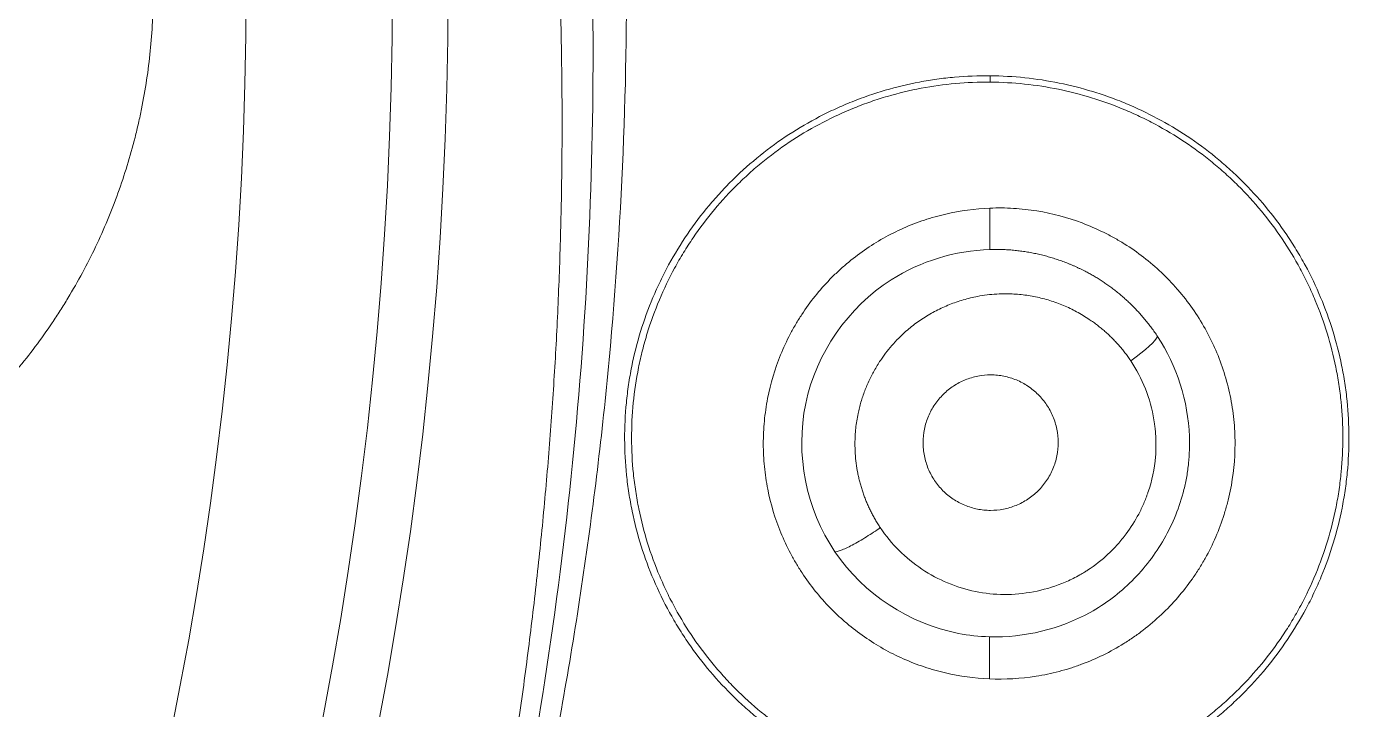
# Model space of a CAD drawing. Extents: x 541 to 1062, y 0 to 382.
# Drawn here: x 919.05 to 928.05, y 271.21 to 275.82 of the extents above; entities that cross this region are included whole.
import ezdxf

# ---------------------------------------------------------------- set-up
doc = ezdxf.new("R2010")
doc.units = 0
doc.header["$LTSCALE"] = 10
doc.header["$MEASUREMENT"] = 0
doc.layers.add('1', color=7, linetype='CONTINUOUS')

msp = doc.modelspace()

# ---------------------------------------------------------------- linework, layer by layer
at = {"layer": '1', "color": 7, "linetype": 'Continuous', "lineweight": 13}
for p, q in [((925.5467, 275.4871), (925.5467, 275.4442)), ((925.5449, 274.3149), (925.5452, 274.5939)), ((925.5422, 271.7004), (925.5419, 271.4164))]:
    msp.add_line(p, q, dxfattribs=at)
at = {"layer": '1', "color": 7, "linetype": 'Continuous', "lineweight": 18}
for radius, start, end in [(45.3527, 272.37375, 90), (41.78, 282.53337, 97.46663), (41.2, 272.64772, 90)]:
    msp.add_arc((895.7003, 276.0745), radius, start, end, dxfattribs=at)
at = {"layer": '1', "color": 7, "linetype": 'Continuous', "lineweight": 13}
for radius, start, end in [(26.1892, 270, 90), (24.8272, 180, 0), (25.8133, 270, 0)]:
    msp.add_arc((895.7003, 276.0745), radius, start, end, dxfattribs=at)
msp.add_ellipse((926.4269, 273.5697), major_axis=(-0.2494, -0.1667), ratio=0.144323, start_param=1.751038, end_param=2.964954, dxfattribs=at)
at = {"layer": '1', "color": 7, "linetype": 'Continuous', "lineweight": 18}
msp.add_rational_spline([(928.1535, 243.6212), (962.1214, 277.5891), (943.7381, 321.9703), (895.7003, 321.9703)], [1, 0.588455621576, 0.588455621576, 1], degree=3, dxfattribs=at)
at = {"layer": '1', "color": 7, "linetype": 'Continuous', "lineweight": 13}
for points, knots in [([(920.3233, 288.0853), (920.4342, 287.8624), (920.5427, 287.6383), (920.753, 287.1871), (920.8547, 286.96), (921.1479, 286.2732), (921.3278, 285.8085), (921.6609, 284.8694), (921.8141, 284.395), (922.0965, 283.4393), (922.2258, 282.9582), (922.4582, 281.9895), (922.5613, 281.502), (922.7404, 280.5221), (922.8164, 280.0296), (923.0036, 278.5471), (923.0741, 277.5518), (923.0986, 276.0576), (923.0931, 275.5594), (923.0551, 274.5639), (923.0225, 274.0668), (922.9302, 273.075), (922.8705, 272.5803), (922.7249, 271.5949), (922.6389, 271.104), (922.4409, 270.1276), (922.3288, 269.6421), (922.1405, 268.9191), (922.0744, 268.679), (921.9349, 268.2009), (921.8615, 267.963), (921.7073, 267.4894), (921.6266, 267.2538), (921.4585, 266.7851), (921.371, 266.5519), (921.19, 266.088), (921.0966, 265.8571), (920.9078, 265.3963), (920.8122, 265.1664), (920.7158, 264.9368)], [0, 0, 0, 0, 0.03125, 0.03125, 0.0625, 0.0625, 0.125, 0.125, 0.1875, 0.1875, 0.25, 0.25, 0.3125, 0.3125, 0.375, 0.375, 0.5, 0.5, 0.5625, 0.5625, 0.625, 0.625, 0.6875, 0.6875, 0.75, 0.75, 0.8125, 0.8125, 0.84375, 0.84375, 0.875, 0.875, 0.90625, 0.90625, 0.9375, 0.9375, 0.96875, 0.96875, 1, 1, 1, 1]), ([(938.0654, 276.0745), (938.0654, 273.3017), (937.7923, 270.529), (936.7104, 265.0899), (935.9017, 262.4238), (933.7795, 257.3003), (932.4661, 254.8431), (929.3851, 250.2322), (927.6176, 248.0784), (923.6963, 244.1571), (921.5426, 242.3896), (916.9316, 239.3086), (914.4744, 237.9953), (909.351, 235.8731), (906.6848, 235.0643), (901.8662, 234.1058), (899.7354, 233.8478), (897.5973, 233.7519)], [0, 0, 0, 0, 0.128669, 0.128669, 0.257338, 0.257338, 0.386007, 0.386007, 0.514676, 0.514676, 0.643345, 0.643345, 0.772014, 0.772014, 0.900684, 0.900684, 1, 1, 1, 1]), ([(925.5452, 274.3142), (925.3111, 274.3067), (925.0788, 274.2371), (924.5897, 273.9247), (924.374, 273.6161), (924.2316, 272.9329), (924.3044, 272.5641), (924.5, 272.275)], [0, 0, 0, 0, 0.256657, 0.256657, 0.628329, 0.628329, 1, 1, 1, 1]), ([(925.545, 274.3149), (925.5513, 274.3151), (925.5639, 274.3154), (925.5828, 274.3155), (925.6017, 274.3153), (925.6206, 274.3149), (925.6395, 274.3142), (925.6584, 274.3133), (925.6773, 274.312), (925.6961, 274.3105), (925.715, 274.3088), (925.7338, 274.3067), (925.7527, 274.3044), (925.7714, 274.3018), (925.7902, 274.2989), (925.8089, 274.2958), (925.8276, 274.2924), (925.8463, 274.2887), (925.8649, 274.2847), (925.8834, 274.2805), (925.9019, 274.276), (925.9203, 274.2712), (925.9387, 274.2662), (925.957, 274.2609), (925.9752, 274.2553), (925.9934, 274.2495), (926.0115, 274.2434), (926.0295, 274.2371), (926.0474, 274.2305), (926.0652, 274.2236), (926.083, 274.2164), (926.1006, 274.209), (926.1181, 274.2014), (926.1356, 274.1935), (926.1529, 274.1853), (926.1701, 274.1769), (926.1907, 274.1664), (926.2146, 274.1537), (926.2417, 274.1385), (926.2687, 274.1224), (926.2955, 274.1055), (926.3221, 274.0879), (926.3484, 274.0695), (926.3745, 274.0502), (926.4003, 274.0302), (926.4258, 274.0093), (926.4509, 273.9877), (926.4757, 273.9652), (926.5001, 273.942), (926.524, 273.9179), (926.5475, 273.8931), (926.5704, 273.8674), (926.5929, 273.841), (926.6148, 273.8138), (926.6361, 273.7858), (926.6568, 273.757), (926.6701, 273.7373), (926.6767, 273.7275)], [0, 0, 0, 0, 0.0142, 0.028406, 0.042619, 0.056839, 0.071065, 0.085299, 0.099539, 0.113786, 0.12804, 0.1423, 0.156568, 0.170842, 0.185123, 0.199411, 0.213706, 0.228008, 0.242317, 0.256633, 0.270955, 0.285285, 0.299622, 0.313965, 0.328316, 0.342673, 0.357038, 0.371409, 0.385788, 0.400174, 0.414566, 0.428966, 0.443373, 0.457787, 0.472208, 0.486636, 0.501072, 0.524338, 0.547779, 0.571396, 0.595189, 0.619158, 0.643303, 0.667625, 0.692124, 0.7168, 0.741653, 0.766685, 0.791894, 0.817281, 0.842847, 0.868592, 0.894515, 0.920617, 0.946899, 0.97336, 1, 1, 1, 1]), ([(925.5422, 271.7009), (925.7779, 271.6942), (926.0156, 271.7513), (926.2735, 271.8942), (926.3231, 271.9264), (926.4175, 271.9976), (926.5518, 272.1144), (926.7346, 272.3531), (926.8259, 272.5774), (926.8622, 272.7237), (926.8684, 272.7533), (926.8787, 272.8128), (926.8909, 272.9024), (926.9011, 273.2333), (926.8082, 273.5283), (926.6767, 273.7275)], [0, 0, 0, 0, 0.25, 0.25, 0.3125, 0.3125, 0.375, 0.5, 0.625, 0.625, 0.65625, 0.65625, 0.6875, 0.75, 1, 1, 1, 1]), ([(924.8059, 272.4373), (924.7917, 272.4274), (924.7767, 272.4171), (924.7454, 272.3963), (924.7292, 272.3858), (924.6965, 272.3654), (924.68, 272.3554), (924.6477, 272.3366), (924.6319, 272.3278), (924.6021, 272.312), (924.5881, 272.305), (924.5626, 272.2932), (924.5512, 272.2883), (924.5314, 272.2809), (924.523, 272.2783), (924.5092, 272.2752), (924.5039, 272.2747), (924.4999, 272.275)], [0, 0, 0, 0, 0.125, 0.125, 0.25, 0.25, 0.375, 0.375, 0.5, 0.5, 0.625, 0.625, 0.75, 0.75, 0.875, 0.875, 1, 1, 1, 1]), ([(924.5, 272.275), (924.6956, 271.986), (925.0014, 271.7889), (925.402, 271.7106), (925.472, 271.7029), (925.5422, 271.7009)], [0, 0, 0, 0, 0.827982, 0.827982, 1, 1, 1, 1])]:
    msp.add_open_spline(points, degree=3, knots=knots, dxfattribs=at)
at = {"layer": '1', "color": 7, "linetype": 'Continuous', "lineweight": 18}
for points, knots in [([(920.7158, 264.9368), (921.0492, 265.8576), (921.4272, 266.7694), (921.9968, 268.6558), (922.2246, 269.6158), (922.7625, 272.5258), (922.9156, 274.5087), (922.7332, 280.4324), (921.7496, 284.3726), (919.98, 287.9336)], [0, 0, 0, 0, 0.125, 0.125, 0.25, 0.25, 0.5, 0.5, 1, 1, 1, 1]), ([(920.7158, 264.9368), (920.7201, 264.952), (920.7288, 264.9826), (920.7423, 265.0288), (920.7561, 265.0757), (920.7704, 265.1234), (920.7851, 265.1718), (920.8003, 265.2208), (920.8159, 265.2706), (920.832, 265.3211), (920.8485, 265.3723), (920.8654, 265.4243), (920.8827, 265.4769), (920.9006, 265.5303), (920.9188, 265.5844), (920.9463, 265.665), (920.9866, 265.781), (921.0433, 265.9409), (921.1104, 266.1279), (921.177, 266.3114), (921.2374, 266.4779), (921.2864, 266.614), (921.3303, 266.7364), (921.3689, 266.8453), (921.4024, 266.9406), (921.4403, 267.0502), (921.4831, 267.1768), (921.531, 267.3232), (921.5754, 267.4636), (921.6163, 267.5981), (921.6495, 267.713), (921.6768, 267.8103), (921.6994, 267.8919), (921.7217, 267.974), (921.7438, 268.0564), (921.7657, 268.1392), (921.7873, 268.2224), (921.8087, 268.3059), (921.8299, 268.3898), (921.8509, 268.474), (921.8716, 268.5586), (921.8921, 268.6436), (921.9123, 268.7289), (921.9323, 268.8146), (921.9521, 268.9007), (921.9716, 268.9871), (921.991, 269.0739), (922.01, 269.1611), (922.0289, 269.2486), (922.0475, 269.3365), (922.0659, 269.4248), (922.0841, 269.5134), (922.102, 269.6024), (922.1197, 269.6917), (922.1372, 269.7814), (922.1544, 269.8715), (922.1714, 269.9619), (922.1882, 270.0527), (922.2048, 270.1439), (922.2211, 270.2354), (922.2372, 270.3273), (922.253, 270.4195), (922.2687, 270.5121), (922.3062, 270.7381), (922.362, 271.0973), (922.4297, 271.5898), (922.4887, 272.0815), (922.5389, 272.5725), (922.5804, 273.0627), (922.6131, 273.5522), (922.6373, 274.0408), (922.6529, 274.5286), (922.6599, 275.0156), (922.6583, 275.5018), (922.6484, 275.9872), (922.6174, 276.8026), (922.5337, 277.9444), (922.3482, 279.4047), (922.0863, 280.8495), (921.8487, 281.8568), (921.6937, 282.4389), (921.6489, 282.603), (921.6032, 282.7667), (921.5566, 282.9299), (921.509, 283.0927), (921.4605, 283.255), (921.4111, 283.4169), (921.3608, 283.5783), (921.3095, 283.7392), (921.2573, 283.8997), (921.2042, 284.0598), (921.1502, 284.2194), (921.0953, 284.3785), (921.0394, 284.5373), (920.9826, 284.6955), (920.9249, 284.8533), (920.8663, 285.0107), (920.8067, 285.1676), (920.7463, 285.3241), (920.6849, 285.4801), (920.6226, 285.6357), (920.5594, 285.7909), (920.4953, 285.9456), (920.4303, 286.0998), (920.3643, 286.2537), (920.2975, 286.4071), (920.2297, 286.56), (920.1611, 286.7125), (920.0915, 286.8646), (920.021, 287.0163), (919.9496, 287.1675), (919.8773, 287.3183), (919.8041, 287.4686), (919.73, 287.6186), (919.6799, 287.7182), (919.6548, 287.768)], [0, 0, 0, 0, 0.002011, 0.004055, 0.006135, 0.008248, 0.010396, 0.012578, 0.014795, 0.017046, 0.019331, 0.021651, 0.024006, 0.026395, 0.028819, 0.031278, 0.037255, 0.044462, 0.0529, 0.062567, 0.069327, 0.075469, 0.080993, 0.085898, 0.090186, 0.093855, 0.100679, 0.107218, 0.113471, 0.11944, 0.125125, 0.128712, 0.132311, 0.135923, 0.139547, 0.143184, 0.146833, 0.150494, 0.154169, 0.157855, 0.161555, 0.165267, 0.168992, 0.17273, 0.17648, 0.180244, 0.18402, 0.18781, 0.191612, 0.195428, 0.199256, 0.203098, 0.206953, 0.210821, 0.214703, 0.218597, 0.222505, 0.226427, 0.230362, 0.23431, 0.238272, 0.242247, 0.246236, 0.250238, 0.271434, 0.292544, 0.313575, 0.334532, 0.355422, 0.376251, 0.397025, 0.41775, 0.438432, 0.459078, 0.479692, 0.500282, 0.563042, 0.625471, 0.687743, 0.75003, 0.757263, 0.764488, 0.771705, 0.778914, 0.786116, 0.79331, 0.800497, 0.807677, 0.814851, 0.822018, 0.82918, 0.836336, 0.843486, 0.850632, 0.857772, 0.864908, 0.87204, 0.879167, 0.886291, 0.893411, 0.900529, 0.907643, 0.914755, 0.921865, 0.928972, 0.936078, 0.943182, 0.950286, 0.957388, 0.96449, 0.971591, 0.978693, 0.985794, 0.992897, 1, 1, 1, 1]), ([(915.8961, 272.0535), (916.0277, 272.0533), (916.1582, 272.0597), (916.4171, 272.0849), (916.6739, 272.1226), (916.9265, 272.1851), (917.1144, 272.2416), (917.1768, 272.2621), (917.3009, 272.3061), (917.3621, 272.3296), (917.5435, 272.4042), (917.7792, 272.515), (918.0026, 272.648), (918.1657, 272.7561), (918.246, 272.8123), (918.3246, 272.8717), (918.3766, 272.912), (918.4024, 272.9325), (918.5302, 273.0367), (918.7248, 273.2122), (918.9882, 273.5009), (919.1449, 273.7104), (919.2367, 273.8468), (919.2547, 273.8743), (919.2902, 273.93), (919.3077, 273.9581), (919.3589, 274.0429), (919.3915, 274.1001), (919.4849, 274.2736), (919.5973, 274.5098), (919.6861, 274.7556), (919.7438, 274.9437), (919.7704, 275.0387), (919.7935, 275.135), (919.8082, 275.1996), (919.8151, 275.232), (919.8478, 275.3941), (919.8672, 275.5241), (919.8934, 275.7846), (919.9, 275.9152), (919.9005, 276.177), (919.8943, 276.3082), (919.8752, 276.5055), (919.8671, 276.5714), (919.8479, 276.7021), (919.8367, 276.767), (919.7983, 276.9602), (919.7349, 277.214), (919.6469, 277.4605), (919.5716, 277.6426), (919.545, 277.7028), (919.5026, 277.7924), (919.4881, 277.8222), (919.4584, 277.8812), (919.3824, 278.0276), (919.2308, 278.2802), (919.0754, 278.4898), (918.9097, 278.6918), (918.8216, 278.789), (918.7049, 278.9056), (918.6813, 278.9287), (918.6336, 278.9741), (918.5613, 279.0411), (918.487, 279.1052), (918.3356, 279.2293), (918.1265, 279.3843), (917.9029, 279.5185), (917.7298, 279.6112), (917.6711, 279.6407), (917.552, 279.6971), (917.492, 279.7237), (917.3108, 279.7988), (917.0657, 279.8865), (916.8139, 279.9499), (916.6224, 279.9883), (916.526, 280.0051), (916.4287, 280.0185), (916.3636, 280.0267), (916.3309, 280.0303), (916.1673, 280.0467), (916.036, 280.0533), (915.9044, 280.0535)], [0, 0, 0, 0, 0.03125, 0.03125, 0.0625, 0.09375, 0.09375, 0.109375, 0.109375, 0.125, 0.125, 0.15625, 0.1875, 0.1875, 0.203125, 0.210938, 0.210938, 0.21875, 0.21875, 0.25, 0.28125, 0.3125, 0.3125, 0.320313, 0.320313, 0.328125, 0.328125, 0.34375, 0.34375, 0.375, 0.40625, 0.40625, 0.421875, 0.429688, 0.429688, 0.4375, 0.4375, 0.46875, 0.46875, 0.5, 0.5, 0.53125, 0.53125, 0.546875, 0.546875, 0.5625, 0.5625, 0.59375, 0.625, 0.625, 0.640625, 0.640625, 0.648438, 0.648438, 0.65625, 0.6875, 0.71875, 0.71875, 0.75, 0.75, 0.757813, 0.757813, 0.765625, 0.78125, 0.78125, 0.8125, 0.84375, 0.84375, 0.859375, 0.859375, 0.875, 0.875, 0.90625, 0.9375, 0.9375, 0.953125, 0.960938, 0.960938, 0.96875, 0.96875, 1, 1, 1, 1]), ([(925.5467, 270.6008), (925.4669, 270.6), (925.3086, 270.6064), (925.0746, 270.6385), (924.9211, 270.675), (924.8068, 270.708), (924.7689, 270.72), (924.7122, 270.7395), (924.6934, 270.7462), (924.656, 270.7601), (924.563, 270.7958), (924.4008, 270.8699), (924.2638, 270.9493), (924.1305, 271.0356), (924.0656, 271.0822), (923.9869, 271.1448), (923.9712, 271.1576), (923.9403, 271.1835), (923.8945, 271.2228), (923.8503, 271.2637), (923.7642, 271.3474), (923.6551, 271.4643), (923.5576, 271.5918), (923.4889, 271.6916), (923.4668, 271.7255), (923.4347, 271.7775), (923.4242, 271.795), (923.4036, 271.8302), (923.3534, 271.9189), (923.2736, 272.0828), (923.2175, 272.2346), (923.1689, 272.3894), (923.1483, 272.4684), (923.1275, 272.5691), (923.1236, 272.5893), (923.1163, 272.6298), (923.1061, 272.6905), (923.0982, 272.7513), (923.0856, 272.873), (923.077, 273.0355), (923.0846, 273.1985), (923.0945, 273.3006), (923.0967, 273.321), (923.1018, 273.3619), (923.1045, 273.3824), (923.1136, 273.4435), (923.1207, 273.4839), (923.1448, 273.6043), (923.1848, 273.7621), (923.2402, 273.9149), (923.2875, 274.0276), (923.3043, 274.0648), (923.3309, 274.1202), (923.34, 274.1386), (923.3587, 274.1751), (923.4064, 274.2655), (923.5015, 274.4211), (923.5987, 274.5497), (923.6763, 274.6424), (923.7163, 274.6879), (923.7581, 274.732), (923.7864, 274.7611), (923.8007, 274.7755), (923.8732, 274.8465), (923.9335, 274.8999), (924.0584, 275.0001), (924.1878, 275.0937), (924.3257, 275.1743), (924.4324, 275.2299), (924.4686, 275.2476), (924.5415, 275.281), (924.5782, 275.2968), (924.6891, 275.3413), (924.8389, 275.393), (924.9928, 275.4299), (925.1097, 275.452), (925.1489, 275.4585), (925.2279, 275.4695), (925.2677, 275.474), (925.387, 275.4847), (925.4668, 275.4879), (925.5467, 275.4871)], [0, 0, 0, 0, 0.03125, 0.0625, 0.09375, 0.09375, 0.109375, 0.109375, 0.117188, 0.117188, 0.125, 0.15625, 0.1875, 0.1875, 0.21875, 0.21875, 0.226563, 0.226563, 0.234375, 0.25, 0.25, 0.28125, 0.3125, 0.3125, 0.328125, 0.328125, 0.335938, 0.335938, 0.34375, 0.375, 0.40625, 0.40625, 0.4375, 0.4375, 0.445313, 0.445313, 0.453125, 0.46875, 0.46875, 0.5, 0.53125, 0.53125, 0.539063, 0.539063, 0.546875, 0.546875, 0.5625, 0.5625, 0.59375, 0.625, 0.625, 0.640625, 0.640625, 0.648438, 0.648438, 0.65625, 0.6875, 0.71875, 0.71875, 0.734375, 0.742188, 0.742188, 0.75, 0.75, 0.78125, 0.78125, 0.8125, 0.84375, 0.84375, 0.859375, 0.859375, 0.875, 0.875, 0.90625, 0.9375, 0.9375, 0.953125, 0.953125, 0.96875, 0.96875, 1, 1, 1, 1]), ([(925.5467, 275.4871), (925.6257, 275.4864), (925.7823, 275.4774), (926.0133, 275.4417), (926.1647, 275.4033), (926.2773, 275.3688), (926.3146, 275.3564), (926.3704, 275.3364), (926.389, 275.3294), (926.4258, 275.3152), (926.5173, 275.2784), (926.6769, 275.2029), (926.8787, 275.0824), (927.0059, 274.9888), (927.0985, 274.9135), (927.1289, 274.8874), (927.1881, 274.8342), (927.2169, 274.8069), (927.3013, 274.7233), (927.4081, 274.6066), (927.5034, 274.4797), (927.5704, 274.3806), (927.5921, 274.347), (927.6338, 274.2783), (927.6539, 274.2432), (927.7115, 274.137), (927.7807, 273.9925), (927.8627, 273.7671), (927.9027, 273.6112), (927.927, 273.492), (927.9341, 273.4518), (927.9463, 273.3716), (927.9514, 273.3315), (927.9636, 273.2111), (927.972, 273.0505), (927.9645, 272.8895), (927.9528, 272.7687), (927.9479, 272.7285), (927.939, 272.668), (927.9357, 272.6479), (927.9288, 272.6078), (927.9103, 272.508), (927.8661, 272.3322), (927.8119, 272.181), (927.7656, 272.0696), (927.741, 272.0144), (927.7144, 271.96), (927.6961, 271.9238), (927.6867, 271.9058), (927.6388, 271.8167), (927.5558, 271.6791), (927.413, 271.4875), (927.3056, 271.3695), (927.2204, 271.2847), (927.1912, 271.257), (927.1319, 271.2035), (927.1018, 271.1776), (927.0096, 271.1023), (926.8827, 271.0084), (926.7475, 270.9273), (926.643, 270.8714), (926.6077, 270.8536), (926.5539, 270.8281), (926.5359, 270.8198), (926.4997, 270.8037), (926.4089, 270.7646), (926.2429, 270.7048), (926.016, 270.6468), (925.8611, 270.6227), (925.7435, 270.6102), (925.7042, 270.607), (925.6255, 270.6024), (925.5861, 270.6011), (925.5467, 270.6008)], [0, 0, 0, 0, 0.03125, 0.0625, 0.09375, 0.09375, 0.109375, 0.109375, 0.117187, 0.117187, 0.125, 0.15625, 0.1875, 0.21875, 0.21875, 0.234375, 0.234375, 0.25, 0.25, 0.28125, 0.3125, 0.3125, 0.328125, 0.328125, 0.34375, 0.34375, 0.375, 0.40625, 0.4375, 0.4375, 0.453125, 0.453125, 0.46875, 0.46875, 0.5, 0.53125, 0.53125, 0.546875, 0.546875, 0.554687, 0.554687, 0.5625, 0.59375, 0.625, 0.625, 0.640625, 0.648437, 0.648437, 0.65625, 0.65625, 0.6875, 0.71875, 0.75, 0.75, 0.765625, 0.765625, 0.78125, 0.78125, 0.8125, 0.84375, 0.84375, 0.859375, 0.859375, 0.867187, 0.867187, 0.875, 0.90625, 0.9375, 0.96875, 0.96875, 0.984375, 0.984375, 1, 1, 1, 1]), ([(925.5467, 275.4442), (925.4681, 275.4449), (925.312, 275.4384), (925.0813, 275.4063), (924.9297, 275.37), (924.8169, 275.337), (924.7795, 275.3251), (924.7049, 275.2993), (924.668, 275.2854), (924.5587, 275.2415), (924.4166, 275.176), (924.2816, 275.0971), (924.1502, 275.0113), (924.0863, 274.965), (923.9933, 274.8902), (923.9629, 274.8646), (923.9037, 274.8119), (923.8748, 274.785), (923.7904, 274.7021), (923.6835, 274.5863), (923.588, 274.46), (923.5209, 274.3612), (923.4992, 274.3276), (923.4574, 274.2591), (923.4374, 274.2243), (923.3803, 274.1191), (923.3116, 273.9757), (923.2573, 273.8264), (923.2222, 273.7121), (923.206, 273.6544), (923.1919, 273.5958), (923.183, 273.5566), (923.1788, 273.5368), (923.1589, 273.4381), (923.1354, 273.2797), (923.1239, 273.0413), (923.1321, 272.8817), (923.1443, 272.7618), (923.1494, 272.7217), (923.1615, 272.6424), (923.1685, 272.603), (923.1925, 272.4859), (923.232, 272.3321), (923.2865, 272.1829), (923.3331, 272.0729), (923.3496, 272.0365), (923.3845, 271.9644), (923.4027, 271.9289), (923.4599, 271.8243), (923.5425, 271.6896), (923.6375, 271.5641), (923.7135, 271.4734), (923.7526, 271.429), (923.7935, 271.3859), (923.8212, 271.3574), (923.8352, 271.3433), (923.906, 271.2741), (924.0238, 271.1698), (924.2134, 271.0324), (924.3485, 270.9533), (924.4531, 270.8988), (924.4885, 270.8814), (924.5599, 270.8485), (924.5958, 270.8331), (924.7044, 270.7894), (924.8512, 270.7385), (925.0023, 270.702), (925.1171, 270.6802), (925.1556, 270.6738), (925.2333, 270.6629), (925.2724, 270.6584), (925.3896, 270.6478), (925.4681, 270.6446), (925.5467, 270.6452)], [0, 0, 0, 0, 0.03125, 0.0625, 0.09375, 0.09375, 0.109375, 0.109375, 0.125, 0.125, 0.15625, 0.1875, 0.1875, 0.21875, 0.21875, 0.234375, 0.234375, 0.25, 0.25, 0.28125, 0.3125, 0.3125, 0.328125, 0.328125, 0.34375, 0.34375, 0.375, 0.40625, 0.40625, 0.421875, 0.429687, 0.429687, 0.4375, 0.4375, 0.46875, 0.5, 0.53125, 0.53125, 0.546875, 0.546875, 0.5625, 0.5625, 0.59375, 0.625, 0.625, 0.640625, 0.640625, 0.65625, 0.65625, 0.6875, 0.71875, 0.71875, 0.734375, 0.742187, 0.742187, 0.75, 0.75, 0.78125, 0.8125, 0.84375, 0.84375, 0.859375, 0.859375, 0.875, 0.875, 0.90625, 0.9375, 0.9375, 0.953125, 0.953125, 0.96875, 0.96875, 1, 1, 1, 1]), ([(925.5467, 270.6452), (925.6245, 270.6459), (925.7789, 270.6547), (926.0068, 270.6898), (926.1563, 270.7277), (926.2675, 270.7618), (926.3044, 270.7741), (926.3779, 270.8006), (926.4143, 270.8147), (926.522, 270.8596), (926.662, 270.926), (926.7947, 271.0056), (926.9239, 271.0918), (926.9867, 271.1382), (927.0628, 271.2005), (927.0779, 271.2132), (927.1077, 271.2389), (927.1519, 271.2779), (927.1945, 271.3183), (927.2775, 271.4011), (927.3825, 271.5166), (927.4761, 271.6421), (927.5419, 271.7402), (927.5631, 271.7735), (927.5938, 271.8245), (927.6038, 271.8417), (927.6234, 271.8762), (927.6713, 271.963), (927.7472, 272.1231), (927.8003, 272.2711), (927.8462, 272.422), (927.8655, 272.4988), (927.8888, 272.6163), (927.8956, 272.6556), (927.9072, 272.7341), (927.912, 272.7734), (927.9235, 272.8913), (927.9309, 273.0486), (927.9229, 273.2064), (927.913, 273.3051), (927.9107, 273.3249), (927.9058, 273.3644), (927.903, 273.3842), (927.8941, 273.4432), (927.8872, 273.4822), (927.8636, 273.5984), (927.8248, 273.7509), (927.7714, 273.8985), (927.7258, 274.0074), (927.7097, 274.0434), (927.6756, 274.1148), (927.6576, 274.1502), (927.6014, 274.2543), (927.5202, 274.3883), (927.3804, 274.5754), (927.2751, 274.6909), (927.1916, 274.774), (927.1631, 274.801), (927.1051, 274.8532), (927.0756, 274.8785), (926.9855, 274.9522), (926.8611, 275.044), (926.7285, 275.1236), (926.6259, 275.1785), (926.5912, 275.196), (926.5207, 275.2295), (926.4851, 275.2453), (926.3779, 275.2899), (926.2329, 275.3421), (926.0096, 275.3991), (925.8569, 275.4229), (925.7022, 275.4392), (925.6245, 275.4436), (925.5467, 275.4442)], [0, 0, 0, 0, 0.03125, 0.0625, 0.09375, 0.09375, 0.109375, 0.109375, 0.125, 0.125, 0.15625, 0.1875, 0.1875, 0.21875, 0.21875, 0.226562, 0.226562, 0.234375, 0.25, 0.25, 0.28125, 0.3125, 0.3125, 0.328125, 0.328125, 0.335937, 0.335937, 0.34375, 0.375, 0.40625, 0.40625, 0.4375, 0.4375, 0.453125, 0.453125, 0.46875, 0.46875, 0.5, 0.53125, 0.53125, 0.539063, 0.539063, 0.546875, 0.546875, 0.5625, 0.5625, 0.59375, 0.625, 0.625, 0.640625, 0.640625, 0.65625, 0.65625, 0.6875, 0.71875, 0.75, 0.75, 0.765625, 0.765625, 0.78125, 0.78125, 0.8125, 0.84375, 0.84375, 0.859375, 0.859375, 0.875, 0.875, 0.90625, 0.9375, 0.96875, 0.96875, 1, 1, 1, 1]), ([(925.5452, 274.5939), (925.4442, 274.59), (925.345, 274.5765), (925.1991, 274.5427), (925.1509, 274.5291), (925.0793, 274.5051), (925.0556, 274.4966), (925.0083, 274.4783), (924.9848, 274.4685), (924.8693, 274.4172), (924.7817, 274.3679), (924.6576, 274.2816), (924.6174, 274.2507), (924.559, 274.2013), (924.5398, 274.1842), (924.5025, 274.1493), (924.4843, 274.1315), (924.3957, 274.0404), (924.3322, 273.9613), (924.2624, 273.8545), (924.2489, 273.8328), (924.2228, 273.7885), (924.2103, 273.7659), (924.1743, 273.6974), (924.1528, 273.6509), (924.0951, 273.5089), (924.0658, 273.4109), (924.0411, 273.2843), (924.0367, 273.2587), (924.0293, 273.2075), (924.0263, 273.1819), (924.0189, 273.1051), (924.0142, 273.0028), (924.0193, 272.9006), (924.0268, 272.824), (924.03, 272.7984), (924.0375, 272.7474), (924.0419, 272.7218), (924.067, 272.5954), (924.0965, 272.4977), (924.1544, 272.3563), (924.176, 272.31), (924.2119, 272.2418), (924.2244, 272.2194), (924.2504, 272.1754), (924.2639, 272.1537), (924.3336, 272.0476), (924.3969, 271.9689), (924.4854, 271.8781), (924.5035, 271.8603), (924.5408, 271.8255), (924.5598, 271.8086), (924.6178, 271.7596), (924.6577, 271.7289), (924.7812, 271.643), (924.8686, 271.5936), (924.9841, 271.5422), (925.0075, 271.5325), (925.0543, 271.5143), (925.0779, 271.5057), (925.149, 271.4819), (925.1969, 271.4683), (925.3421, 271.4343), (925.4409, 271.4206), (925.5419, 271.4164)], [0, 0, 0, 0, 0.0625, 0.0625, 0.09375, 0.09375, 0.109375, 0.109375, 0.125, 0.125, 0.1875, 0.1875, 0.21875, 0.21875, 0.234375, 0.234375, 0.25, 0.25, 0.3125, 0.3125, 0.328125, 0.328125, 0.34375, 0.34375, 0.375, 0.375, 0.4375, 0.4375, 0.453125, 0.453125, 0.46875, 0.46875, 0.5, 0.53125, 0.53125, 0.546875, 0.546875, 0.5625, 0.5625, 0.625, 0.625, 0.65625, 0.65625, 0.671875, 0.671875, 0.6875, 0.6875, 0.75, 0.75, 0.765625, 0.765625, 0.78125, 0.78125, 0.8125, 0.8125, 0.875, 0.875, 0.890625, 0.890625, 0.90625, 0.90625, 0.9375, 0.9375, 1, 1, 1, 1]), ([(925.5419, 271.4164), (925.6482, 271.412), (925.7532, 271.4181), (925.909, 271.4428), (925.9606, 271.4535), (926.0375, 271.4737), (926.0631, 271.4811), (926.114, 271.4972), (926.1391, 271.5058), (926.2635, 271.5521), (926.3583, 271.5986), (926.4711, 271.6687), (926.4933, 271.6833), (926.5373, 271.7137), (926.559, 271.7296), (926.6229, 271.7788), (926.6635, 271.8136), (926.7798, 271.9235), (926.8496, 272.0042), (926.9271, 272.1148), (926.9422, 272.1374), (926.971, 272.1833), (926.9847, 272.2066), (927.0242, 272.2772), (927.0717, 272.3735), (927.1094, 272.4744), (927.1338, 272.5517), (927.1413, 272.5777), (927.1551, 272.6304), (927.1613, 272.6571), (927.1887, 272.7901), (927.1996, 272.8973), (927.1996, 273.0323), (927.1989, 273.0594), (927.1961, 273.1136), (927.194, 273.1408), (927.1856, 273.2221), (927.1773, 273.2755), (927.1444, 273.4337), (927.112, 273.5361), (927.0583, 273.6604), (927.0468, 273.6851), (927.0229, 273.7334), (927.0104, 273.7572), (926.9712, 273.8273), (926.9145, 273.9177), (926.8489, 274.002), (926.7965, 274.0629), (926.7784, 274.0828), (926.7413, 274.1216), (926.7224, 274.1405), (926.6257, 274.2321), (926.542, 274.2968), (926.4297, 274.367), (926.4068, 274.3805), (926.3603, 274.4065), (926.3366, 274.4189), (926.2652, 274.4542), (926.2167, 274.4751), (926.069, 274.5306), (925.9673, 274.5577), (925.8362, 274.5789), (925.8099, 274.5825), (925.7571, 274.5884), (925.7307, 274.5907), (925.6514, 274.5955), (925.5984, 274.596), (925.5452, 274.5939)], [0, 0, 0, 0, 0.0625, 0.0625, 0.09375, 0.09375, 0.109375, 0.109375, 0.125, 0.125, 0.1875, 0.1875, 0.203125, 0.203125, 0.21875, 0.21875, 0.25, 0.25, 0.3125, 0.3125, 0.328125, 0.328125, 0.34375, 0.34375, 0.375, 0.40625, 0.40625, 0.421875, 0.421875, 0.4375, 0.4375, 0.5, 0.5, 0.515625, 0.515625, 0.53125, 0.53125, 0.5625, 0.5625, 0.625, 0.625, 0.640625, 0.640625, 0.65625, 0.65625, 0.6875, 0.71875, 0.71875, 0.734375, 0.734375, 0.75, 0.75, 0.8125, 0.8125, 0.828125, 0.828125, 0.84375, 0.84375, 0.875, 0.875, 0.9375, 0.9375, 0.953125, 0.953125, 0.96875, 0.96875, 1, 1, 1, 1]), ([(926.4953, 273.5642), (926.4922, 273.5688), (926.486, 273.5779), (926.4764, 273.5915), (926.4666, 273.6049), (926.4567, 273.6181), (926.4465, 273.6311), (926.4362, 273.6439), (926.4256, 273.6565), (926.4148, 273.669), (926.4039, 273.6812), (926.3927, 273.6933), (926.3814, 273.7052), (926.3698, 273.7169), (926.3581, 273.7285), (926.3462, 273.7398), (926.334, 273.751), (926.3217, 273.7619), (926.3091, 273.7727), (926.2964, 273.7833), (926.2835, 273.7937), (926.2704, 273.804), (926.257, 273.814), (926.2435, 273.8239), (926.2298, 273.8335), (926.193, 273.8586), (926.1316, 273.8957), (926.0424, 273.9385), (925.9498, 273.9721), (925.8545, 273.9965), (925.757, 274.0116), (925.6691, 274.0164), (925.5919, 274.0146), (925.5264, 274.0089), (925.4671, 273.9996), (925.4137, 273.9879), (925.3658, 273.9752), (925.3187, 273.9602), (925.2725, 273.943), (925.2273, 273.9235), (925.1829, 273.9019), (925.1394, 273.8781), (925.0971, 273.8523), (925.0562, 273.8246), (925.0168, 273.7947), (924.9787, 273.7628), (924.9376, 273.7245), (924.8946, 273.6799), (924.8513, 273.6286), (924.8172, 273.5819), (924.7904, 273.5406), (924.7695, 273.5056), (924.7501, 273.4701), (924.7322, 273.4341), (924.7157, 273.3975), (924.7008, 273.3605), (924.6873, 273.3229), (924.6754, 273.2849), (924.6649, 273.2463), (924.6514, 273.1877), (924.6389, 273.1079), (924.6341, 273.0179), (924.6361, 272.9389), (924.6423, 272.8719), (924.6511, 272.8177), (924.6601, 272.7758), (924.6675, 272.7455), (924.6758, 272.7156), (924.6849, 272.686), (924.6949, 272.6569), (924.7058, 272.6281), (924.7175, 272.5997), (924.73, 272.5717), (924.7435, 272.544), (924.7578, 272.5168), (924.7729, 272.4899), (924.7889, 272.4633), (924.8002, 272.446), (924.8059, 272.4373)], [0, 0, 0, 0, 0.005205, 0.010401, 0.015587, 0.020766, 0.025939, 0.031107, 0.036272, 0.041436, 0.046598, 0.051762, 0.056928, 0.062097, 0.067272, 0.072453, 0.077642, 0.08284, 0.088048, 0.093269, 0.098503, 0.103751, 0.109016, 0.114298, 0.119598, 0.124918, 0.15642, 0.187586, 0.218701, 0.250053, 0.281153, 0.312501, 0.333823, 0.354647, 0.375062, 0.390872, 0.406562, 0.422164, 0.437714, 0.453247, 0.468797, 0.4844, 0.50009, 0.515532, 0.531017, 0.546585, 0.562275, 0.583774, 0.60467, 0.625063, 0.63786, 0.650535, 0.663109, 0.675599, 0.688026, 0.700408, 0.712767, 0.725122, 0.737493, 0.749902, 0.780974, 0.812353, 0.833512, 0.854315, 0.874858, 0.884584, 0.894261, 0.903896, 0.913499, 0.92308, 0.932647, 0.942209, 0.951776, 0.961357, 0.970961, 0.980597, 0.990273, 1, 1, 1, 1]), ([(924.8059, 272.4373), (924.8803, 272.3261), (924.975, 272.232), (925.1977, 272.0833), (925.3187, 272.0327), (925.5762, 271.9802), (925.7064, 271.9795), (925.9055, 272.0171), (926.001, 272.0446), (926.105, 272.0921), (926.1552, 272.1197), (926.1799, 272.1345), (926.1921, 272.1421), (926.1973, 272.1454), (926.2008, 272.1476), (926.2011, 272.1478), (926.2543, 272.1824), (926.3245, 272.2375), (926.3974, 272.3127), (926.4268, 272.3473), (926.446, 272.3708), (926.4565, 272.3845), (926.4965, 272.4382), (926.5389, 272.5053), (926.5787, 272.5882), (926.5962, 272.6309), (926.6031, 272.6494), (926.6077, 272.6618), (926.6103, 272.6693), (926.6393, 272.7535), (926.6562, 272.8339), (926.6662, 272.9566), (926.6673, 273.0184), (926.6619, 273.0914), (926.6575, 273.1281), (926.6549, 273.1465), (926.6537, 273.1544), (926.6528, 273.1596), (926.6522, 273.1638), (926.628, 273.3104), (926.5758, 273.4435), (926.4953, 273.5642)], [0, 0, 0, 0, 0.125, 0.125, 0.25, 0.25, 0.375, 0.375, 0.4375, 0.46875, 0.484375, 0.492187, 0.496094, 0.498047, 0.498047, 0.5, 0.5, 0.53125, 0.546875, 0.554687, 0.554687, 0.5625, 0.5625, 0.59375, 0.609375, 0.617187, 0.621094, 0.621094, 0.625, 0.625, 0.6875, 0.6875, 0.71875, 0.734375, 0.742187, 0.746094, 0.748047, 0.748047, 0.75, 0.75, 1, 1, 1, 1]), ([(925.0948, 273.0122), (925.0949, 273.0427), (925.098, 273.0727), (925.107, 273.1169), (925.1107, 273.1315), (925.1197, 273.1605), (925.1249, 273.1748), (925.1424, 273.2165), (925.1567, 273.2429), (925.182, 273.2802), (925.1911, 273.2924), (925.2104, 273.3155), (925.2205, 273.3265), (925.2523, 273.3579), (925.2754, 273.3767), (925.3256, 273.4097), (925.3518, 273.4235), (925.3928, 273.4402), (925.4068, 273.4451), (925.4352, 273.4536), (925.4497, 273.4572), (925.4933, 273.4656), (925.5225, 273.4684), (925.5666, 273.4683), (925.5814, 273.4675), (925.611, 273.4645), (925.6255, 273.4623), (925.6688, 273.4537), (925.6969, 273.4452), (925.7379, 273.4282), (925.7514, 273.4218), (925.7776, 273.4079), (925.7902, 273.4003), (925.827, 273.3758), (925.85, 273.3571), (925.8925, 273.3148), (925.9115, 273.2918), (925.9364, 273.2548), (925.9441, 273.242), (925.9584, 273.2156), (925.9649, 273.2019), (925.9823, 273.1602), (925.9911, 273.1315), (926.003, 273.0726), (926.0061, 273.0421), (926.0061, 273.0116)], [0, 0, 0, 0, 0.0625, 0.0625, 0.09375, 0.09375, 0.125, 0.125, 0.1875, 0.1875, 0.21875, 0.21875, 0.25, 0.25, 0.3125, 0.3125, 0.375, 0.375, 0.40625, 0.40625, 0.4375, 0.4375, 0.5, 0.5, 0.53125, 0.53125, 0.5625, 0.5625, 0.625, 0.625, 0.65625, 0.65625, 0.6875, 0.6875, 0.75, 0.75, 0.8125, 0.8125, 0.84375, 0.84375, 0.875, 0.875, 0.9375, 0.9375, 1, 1, 1, 1]), ([(926.0061, 273.0116), (926.0061, 272.981), (926.0031, 272.9509), (925.9942, 272.9066), (925.9905, 272.8919), (925.9816, 272.8628), (925.9764, 272.8484), (925.959, 272.8066), (925.9447, 272.7801), (925.9195, 272.7426), (925.9103, 272.7304), (925.8911, 272.7072), (925.881, 272.6962), (925.8491, 272.6646), (925.826, 272.6458), (925.7758, 272.6126), (925.7495, 272.5988), (925.7084, 272.582), (925.6944, 272.577), (925.666, 272.5685), (925.6514, 272.5649), (925.6078, 272.5564), (925.5785, 272.5537), (925.5342, 272.5538), (925.5194, 272.5545), (925.4898, 272.5575), (925.4752, 272.5597), (925.4319, 272.5684), (925.4037, 272.577), (925.3626, 272.594), (925.349, 272.6004), (925.3228, 272.6144), (925.3102, 272.622), (925.2733, 272.6466), (925.2503, 272.6654), (925.2077, 272.7079), (925.1888, 272.731), (925.1639, 272.7681), (925.1562, 272.781), (925.142, 272.8075), (925.1354, 272.8213), (925.1181, 272.8631), (925.1094, 272.8918), (925.1006, 272.9362), (925.0984, 272.9512), (925.0954, 272.9816), (925.0947, 272.9969), (925.0948, 273.0122)], [0, 0, 0, 0, 0.0625, 0.0625, 0.09375, 0.09375, 0.125, 0.125, 0.1875, 0.1875, 0.21875, 0.21875, 0.25, 0.25, 0.3125, 0.3125, 0.375, 0.375, 0.40625, 0.40625, 0.4375, 0.4375, 0.5, 0.5, 0.53125, 0.53125, 0.5625, 0.5625, 0.625, 0.625, 0.65625, 0.65625, 0.6875, 0.6875, 0.75, 0.75, 0.8125, 0.8125, 0.84375, 0.84375, 0.875, 0.875, 0.9375, 0.9375, 0.96875, 0.96875, 1, 1, 1, 1])]:
    msp.add_open_spline(points, degree=3, knots=knots, dxfattribs=at)

doc.saveas('drawing.dxf')
